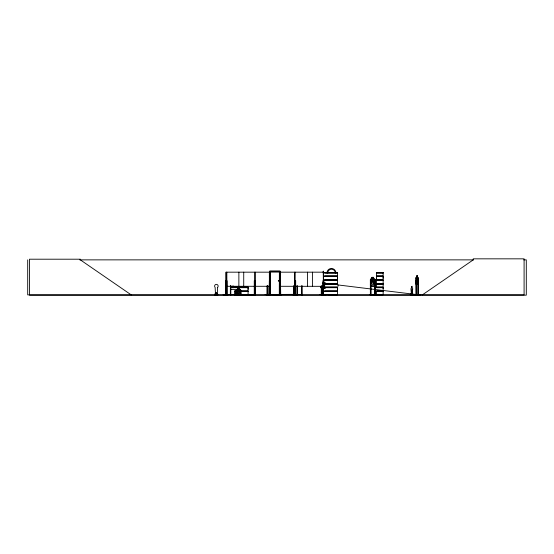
<?xml version="1.0" encoding="UTF-8"?>
<svg xmlns="http://www.w3.org/2000/svg" width="554" height="554" viewBox="0 0 554 554"><rect width="100%" height="100%" fill="white"/><g stroke="black" fill="none" stroke-linecap="round" stroke-linejoin="round"><path stroke-width="0.83" d="M248.074 289.306L248.074 287.685L241.475 287.685M337.434 289.306L337.434 287.685L323.148 287.678M337.434 278.198L337.434 276.578L324.512 276.578M376.533 279.825L376.533 276.578L383.139 276.578L383.133 279.825L376.533 279.825L376.54 278.198M383.133 287.685L383.133 289.306L383.139 287.685L376.533 287.685M383.133 278.198L383.133 276.578M223.283 294.86L229.391 294.576L223.29 294.86M223.29 294.603L229.391 294.583M265.144 294.603L279.299 294.797L279.375 271.799L270.414 271.799L270.442 294.797M324.512 291.577L337.441 291.577L337.441 294.707L319.769 294.583L325.87 294.797M323.425 280.892L322.954 280.753L322.899 294.867M323.467 280.781L323.425 281.183L323.425 280.684M324.083 281.197L324.159 280.774M411.511 286.383L411.449 287.948A1.177 0.879 -90 0 0 411.22 289.797L411.4 294.333L412.335 294.333L412.467 289.797A1.177 0.879 -90 0 0 412.28 287.948L412.155 286.259M412.335 294.333L412.467 289.797M411.414 286.522L411.449 287.948M411.532 293.627L411.338 293.662M411.338 293.862L411.83 293.641M216.185 293.315L216.6 293.211L216.185 293.101M234.487 294.839L234.536 291.598L235.498 291.598M417.938 284.32L418.215 282.582M413.679 294.825L420.728 294.867M413.686 294.603L420.742 294.603M418.485 294.825L418.076 294.86L418.492 294.583M255.2 294.797L255.235 272.173M280.421 294.797L280.456 272.173L323.432 272.173M411.525 293.8L411.878 293.724M216.233 293.101L216.33 293.371M416.054 282.588L415.999 277.928L416.234 277.312L417.979 277.312M416.075 277.956L416.283 277.312M369.4 294.603L376.256 294.832M370.938 294.832L370.848 280.753L370.335 280.753M234.487 294.756L241.135 294.728M226.205 294.832L226.115 272.173M226.434 294.797L226.51 272.173L269.355 272.173L269.424 294.832M239.155 294.797L239.176 294.354M293.502 294.797L293.578 285.85M231.551 286.972L232.091 287.131L232.728 286.002M240.235 294.333L240.817 293.218M235.665 293.218L236.198 294.375L240.277 294.375L240.872 293.218M411.601 293.696L411.407 293.703M234.702 286.335L233.836 287.727L232.209 287.727L231.343 286.335M416.753 277.367L416.386 281.19L416.753 282.582L417.432 282.582L417.799 281.19L417.46 275.573L416.733 275.573L416.809 277.367M411.02 294.776L410.77 294.098L411.511 294.098L411.511 294.589M411.816 294.783L412.093 294.098M370.37 294.867L370.349 279.694L370.889 279.077M217.21 294.867L216.829 294.846L217.902 294.853M217.563 294.86L217.487 293.717M321.417 286.376L321.424 286.986L322.747 286.231M235.665 290.303L236.212 289.86L240.263 289.86L240.872 290.254L240.872 293.274M235.72 290.317L236.212 289.908M373.59 277.395L372.039 277.395L372.059 279.133L371.222 279.715L371.222 282.956L372.039 284.347L373.569 284.347L374.386 282.956L374.386 279.715L373.569 279.133L373.625 277.339L371.99 277.339M422.383 294.867L473.241 259.868L473.241 258.836L524.091 258.836L524.091 294.867L27.7 294.867L27.7 259.868M323.342 285.158L324.609 284.417M410.846 294.867L420.742 294.825M324.81 284.915L323.723 285.525L324.81 286.141M237.458 289.901L236.586 290.268L236.586 292.332L237.458 293.218L239.079 293.218L239.944 292.332L239.944 290.268L239.079 289.901M295.047 294.832L295.192 272.173M376.533 283.6L376.54 280.476L383.139 280.476L383.139 283.6L376.478 283.641L383.146 283.738L376.533 283.724M376.533 294.707L376.533 291.577L383.139 291.577L383.139 294.707L376.519 294.839M79.693 259.868L473.504 259.868M523.703 259.868L526.3 259.868L526.3 295.164L29.487 295.164L29.487 259.203L80.344 259.203L80.344 259.868L131.194 294.867M270.47 271.862L279.32 271.862M322.906 271.882L323.432 271.882M324.506 272.79L337.448 272.79L337.434 275.927L324.512 275.927M324.519 272.99L337.434 272.99M376.54 272.99L383.133 272.99M324.471 276.155L337.49 276.155M376.485 276.155L383.181 276.155M324.471 276.356L337.49 276.356M376.485 276.356L383.181 276.356M415.999 277.928L416.04 294.867L416.449 294.354M417.931 277.312L418.187 282.588M370.868 279.077L372.004 279.077M373.625 279.077L374.698 279.077M370.896 279.133L374.677 279.133L375.224 279.715L375.245 294.867M375.259 279.687L374.684 279.077M324.512 279.825L337.441 279.825L337.441 276.578M324.471 280.047L337.49 280.047M376.485 280.047L383.181 280.047M324.471 280.248L337.49 280.248M376.485 280.248L383.181 280.248M324.512 280.476L337.441 280.476L337.441 283.6L324.499 283.738L337.441 283.724L322.982 283.842M226.51 280.753L226.988 280.753L227.043 294.867M254.75 280.753L254.272 280.753L254.272 294.867L254.217 294.354L254.895 294.832M255.235 280.753L255.449 294.867M269.355 280.753L269.14 294.867L269.085 294.354M280.456 280.753L280.726 294.867M294.576 280.753L294.312 294.867M295.192 280.753L295.67 280.753L295.725 294.867M374.705 294.839L374.774 280.753L375.287 280.753M416.04 280.753L416.407 280.753M322.899 282.914L325.226 282.914M322.913 282.969L325.226 282.969M323.148 283.454L324.727 283.454M324.506 283.904L337.448 283.904M324.519 284.098L337.434 284.098M376.54 284.098L383.133 284.098M417.972 284.257L416.241 284.257L416.075 282.582M416.227 284.32L417.993 284.32M322.982 284.708L324.609 284.708L324.609 286.328L280.456 286.293M370.896 286.023L374.677 286.023L375.28 284.354L374.691 286.079L370.855 286.079L370.349 284.354L370.875 286.079M226.51 286.293L269.355 286.293M234.529 287.048L241.129 287.048M241.475 287.027L248.081 287.027M324.512 287.027L337.441 287.027M324.609 287.201L321.362 287.201L320.787 286.328L320.724 287.512L321.341 288.122L325.226 288.122M234.481 287.277L241.177 287.277M241.433 287.256L248.13 287.256M324.471 287.256L337.49 287.256M376.485 287.256L383.181 287.256M234.481 287.478L241.177 287.478M241.433 287.457L248.13 287.457M324.471 287.457L337.49 287.457M376.485 287.457L383.181 287.457M234.529 287.699L241.129 287.699M325.226 288.066L321.362 288.066L320.787 287.484M237.458 288.835L239.079 288.835M234.993 289.41L230.956 289.465L230.416 287.734M411.22 289.797L411.449 294.333M235.665 290.788L240.872 290.788M234.529 290.947L235.498 290.947M240.685 290.947L241.129 290.947M241.475 290.926L248.081 290.926L248.081 287.685M324.512 290.926L337.441 290.926L337.441 287.685M376.533 290.926L383.139 290.926M234.481 291.169L235.464 291.169M240.727 291.169L241.177 291.169M241.433 291.155L248.13 291.155M324.471 291.155L337.49 291.155M376.485 291.155L383.181 291.155M235.665 291.3L240.872 291.293M241.433 291.356L248.13 291.356M324.471 291.356L337.49 291.356M376.485 291.356L383.181 291.356M234.481 291.369L235.464 291.369M240.727 291.369L241.177 291.369M241.475 291.577L248.081 291.577L248.081 294.707L241.475 294.707M240.685 291.598L241.129 291.598M411.774 293.655L411.227 293.558L411.283 294.589M215.7 294.306L216.877 294.306M235.72 293.218L236.239 294.333L240.277 294.375M225.797 294.354L227.161 294.43L227.161 294.867M230.332 294.354L230.921 294.354L230.921 294.867M255.207 294.354L255.505 294.867M266.931 294.354L267.52 294.354M267.644 294.354L270.421 294.43M294.112 294.354L280.4 294.43L280.4 294.867M295.137 294.354L295.725 294.354M297.477 294.354L296.889 294.354L296.889 294.867M301.598 294.354L302.186 294.354M321.278 294.354L321.867 294.354L321.902 294.825M370.903 294.354L370.287 294.354L370.287 294.867M374.726 294.354L375.342 294.354L375.342 294.867M418.422 294.354L417.972 294.354L417.993 294.867L418.014 280.753L418.381 280.753L418.381 294.867M230.921 294.499L235.034 294.499L235.034 294.867M294.61 294.583L294.576 272.173M297.477 294.499L301.598 294.499M217.708 294.638L214.737 294.867L215.049 293.717L215.25 294.451M234.536 294.638L241.122 294.638M241.482 294.624L248.074 294.624M319.769 294.596L337.434 294.624M376.54 294.624L383.133 294.624M338.009 284.943L417.778 294.714M214.869 294.86L215.79 294.839L214.973 294.451L217.577 294.638M323.55 294.825L323.37 271.107L323.598 294.867L323.488 294.354L322.276 294.354L322.269 294.867M302.255 294.832L302.131 285.732M267.811 294.832L267.748 294.43M278.807 280.746C277.416 280.677 279.424 281.82 278.662 280.684M323.356 285.871L324.609 286.619M240.235 289.901L240.872 290.296M233.338 286.002L233.989 287.131L234.494 286.972M371.734 279.077L374.836 285.649M416.026 282.582L416.276 284.32M418.228 294.354L418.235 294.867M418.187 277.921L418.159 294.867M416.407 284.07L416.428 294.867M416.283 294.354L416.283 294.867L416.206 280.753M412.737 294.714L412.737 294.098L411.989 294.098L411.989 294.589M412.633 294.098L412.633 294.589L410.867 294.589L410.867 294.098M411.684 293.558L411.684 294.589M411.629 293.558L411.629 294.589M411.414 294.098L411.414 294.714M375.155 294.354L375.169 294.867M374.836 280.753L374.906 294.867M372.004 277.339L372.039 279.133M370.785 280.753L370.785 294.867M370.46 294.354L370.467 294.867M338.009 284.915L338.009 286.245M334.311 294.853L329.021 294.853M323.314 272.173L323.321 294.867M323.127 294.354L323.134 294.867M323.079 294.354L323.079 294.867M322.809 294.354L322.83 294.867L322.774 285.85M322.594 285.85L322.587 294.867M322.511 285.85L322.511 294.867M322.324 285.85L322.331 294.867M321.812 285.85L321.853 294.867M321.334 285.85L321.278 294.867M312.408 272.173L312.408 286.293M307.56 272.173L307.56 286.293M302.075 294.354L302.075 294.867M301.708 294.354L301.708 294.867M301.653 285.732L301.598 294.867M297.422 285.732L297.477 294.867M297.366 294.354L297.366 294.867M296.944 285.732L296.999 294.867M295.614 294.354L295.614 294.867M295.247 294.354L295.247 294.867M294.056 285.85L294.042 294.867M294.001 294.354L294.001 294.867M293.627 294.354L293.634 294.867M293.059 294.43L293.059 294.867M281.425 294.43L281.425 294.867M280.075 294.867L280.075 271.107L269.722 271.107L269.722 294.867M279.936 294.867L279.936 271.238L269.853 271.238L269.853 294.867M269.327 294.354L269.327 294.867M268.732 294.43L268.732 294.867M267.887 285.85L267.88 294.867M267.7 285.85L267.7 294.867M267.52 294.354L267.506 294.867L267.464 285.85M267.042 294.354L267.042 294.867M266.986 285.85L266.931 294.867M255.262 294.354L255.262 294.867M254.75 272.173L254.785 294.867M253.857 294.867L251.654 294.867M250.422 294.867L248.22 294.867M243.725 272.173L243.725 286.293M240.976 294.867L240.976 294.008L235.568 294.008L235.623 294.867M240.817 290.268L240.817 293.267M240.554 294.867L240.554 289.839L240.221 294.867M239.764 294.867L239.709 294.354L239.653 294.867M239.286 294.354L239.224 294.867M239.134 289.908L239.134 288.752L237.396 288.752L237.458 289.943M239.079 288.793L239.079 289.943M238.871 272.173L238.871 286.293M236.316 294.86L235.99 289.825L235.99 294.867M235.665 290.254L235.665 293.274M235.512 294.354L235.512 294.867M235.145 294.354L235.145 294.867M230.866 285.732L230.81 294.867M230.478 286.183L230.478 287.727M230.388 285.732L230.332 294.867M226.932 294.354L226.891 294.867L226.835 272.173M226.648 280.753L226.655 294.867L226.565 294.354M226.295 294.867L226.295 280.753L225.838 280.753L225.845 294.867L225.817 294.354M226.025 272.173L226.032 294.867M217.5 293.717L217.487 294.451M216.787 294.451L216.787 292.907L215.977 292.907L215.977 294.451M326.992 272.914A4.446 4.446 0 0 1 331.437 268.468A4.446 4.446 0 0 1 335.89 272.914M327.795 272.914A3.712 3.712 0 0 1 331.514 269.202A3.712 3.712 0 0 1 335.225 272.914M323.716 280.76L323.716 281.266L323.723 280.76M217.625 287.387L217.258 294.188L215.492 294.188L215.125 287.387A1.766 1.766 0 0 1 215.125 284.888A1.766 1.766 0 0 1 217.625 284.888A1.766 1.766 0 0 1 217.625 287.387M337.441 272.658L324.512 272.658L337.448 272.672M383.139 272.658L376.533 272.658L383.146 272.672M383.146 272.783L376.526 272.797L376.54 275.927L383.139 275.927L383.139 272.797M417.314 275.92L416.878 275.92L416.878 276.501L417.314 276.501L417.314 275.92M373.299 277.686L372.316 277.686L372.316 278.267L373.299 278.267L373.299 277.686M417.432 277.949L416.753 277.949L416.753 281.19L417.432 281.19L417.432 277.949M373.569 279.715L372.039 279.715L372.039 282.956L373.569 282.956L373.569 279.715M383.146 283.897L376.526 283.89L376.54 287.027L383.139 287.027L383.139 283.904M238.788 288.973L237.749 288.973L237.749 289.347L238.788 289.347L238.788 288.973M239.079 290.268L237.458 290.268L237.458 292.332L239.079 292.332L239.079 290.268M376.221 294.603L374.435 294.867L376.187 294.576"/></g></svg>
